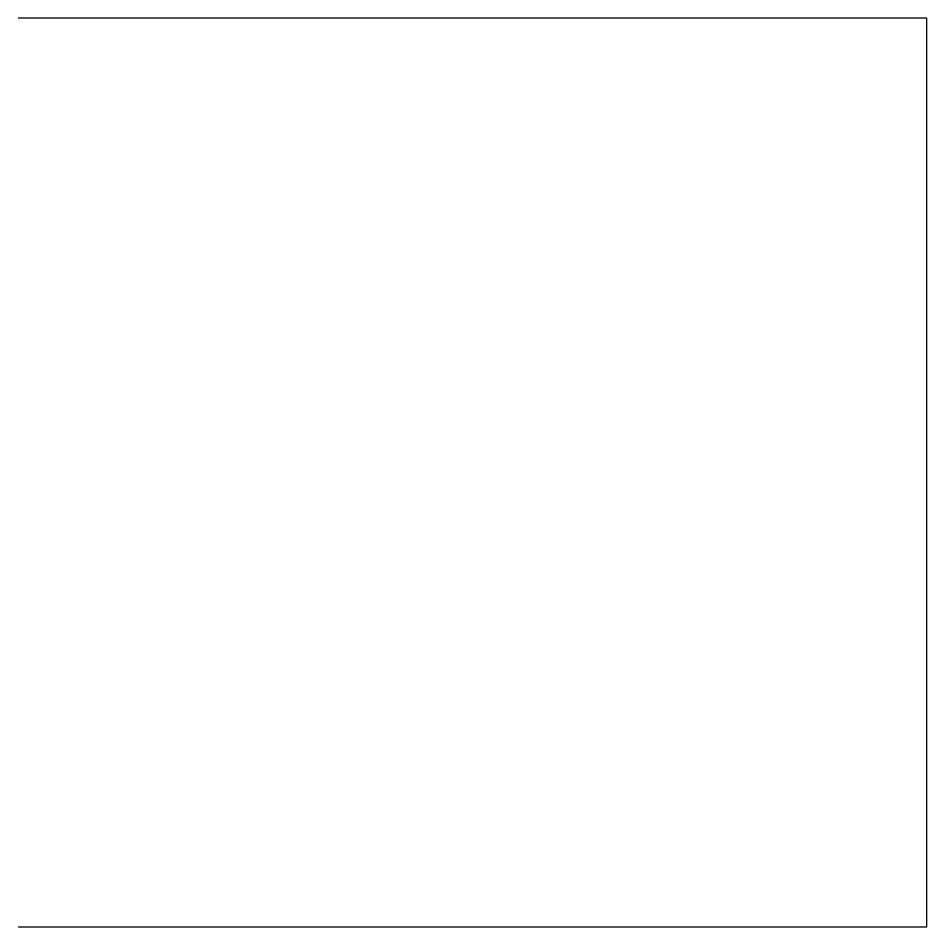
# Model space of a CAD drawing. Header units: metres. Extents: x 100 to 110, y 100 to 110.
import ezdxf

# ---------------------------------------------------------------- set-up
doc = ezdxf.new("R2010")
doc.units = ezdxf.units.M
doc.layers.add('LAYER1', color=1, linetype='CONTINUOUS')

msp = doc.modelspace()

# ---------------------------------------------------------------- linework, layer by layer
at = {"layer": 'LAYER1'}
msp.add_lwpolyline([(100, 100), (110, 100), (110, 110), (100, 110)], dxfattribs=at)

doc.saveas('drawing.dxf')
